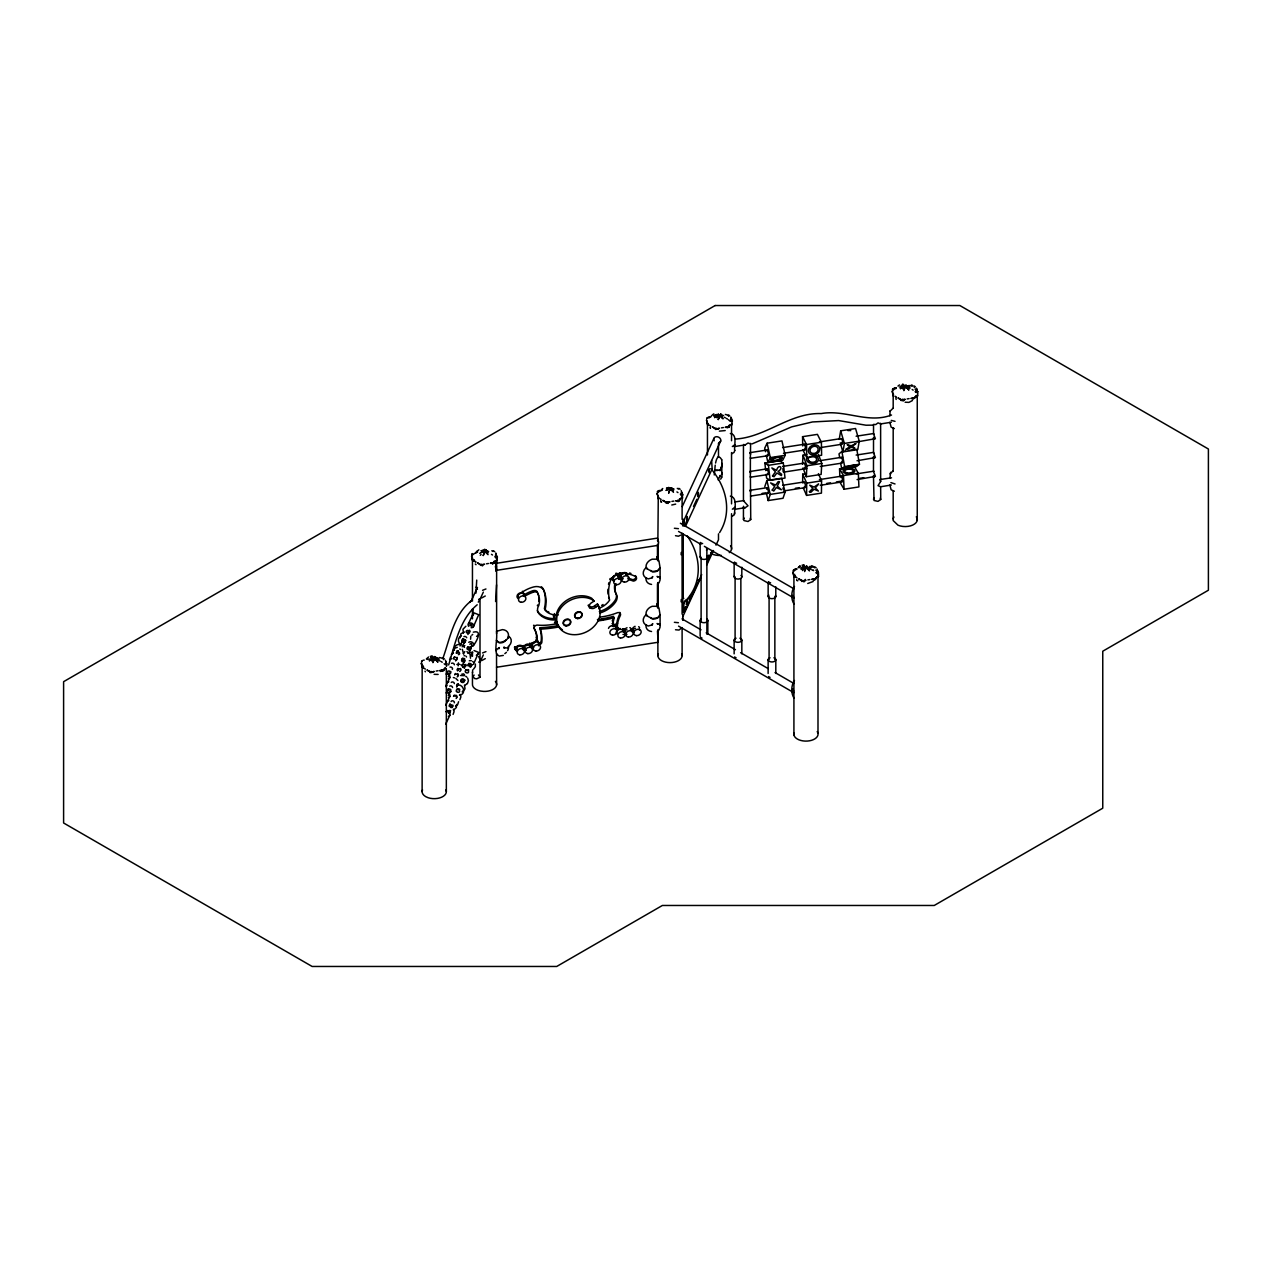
<?xml version="1.0" encoding="UTF-8"?>
<svg xmlns="http://www.w3.org/2000/svg" width="1272" height="1272" viewBox="0 0 1272 1272"><rect width="100%" height="100%" fill="white"/><g stroke="black" fill="none" stroke-linecap="round" stroke-linejoin="round"><path stroke-width="1.5" d="M498.29 655.382C493.504 653.617 497.463 639.784 496.605 633.424A15.725 13.356 -52.3 0 0 496.621 632.264A11.241 7.759 -46.1 0 0 496.525 631.373L502.376 629.624A8.173 6.439 -24.9 0 1 508.498 634.935C509.261 640.15 502.44 642.344 498.894 642.535L496.382 640.341M891.37 485.03L880.653 486.747L880.733 499.451L878.03 501.375L874.023 500.484L873.467 475.442M857.074 479.608L875.422 476.396L873.482 471.451L873.498 456.441M873.514 437.425L873.514 452.721L875.406 457.554L857.026 460.766M873.53 424.753L873.546 434.022L875.406 438.713L856.994 441.94M750.416 476.38L750.734 519.548L748.031 521.488L744.025 520.598L743.436 519.342L743.452 506.272M681.108 601.815L681.236 599.525M681.108 554.719L681.236 552.43M722.003 465.186L720.016 470.767L721.86 466.188L721.86 460.003M766.714 470.29C767.143 465.011 769.703 476.793 767.398 473.931M783.155 471.467L782.868 468.493M474.17 675.098L472.945 676.179L474.488 678.501L476.666 678.835L480.005 677.276L480.005 598.778L478.304 602.165M802.648 482.947L802.727 474.17L806.448 473.597M818.389 473.661L821.569 480.832L821.442 493.123L806.591 495.412L806.702 483.137L802.727 474.17M841.015 477.509C841.857 472.262 843.734 485.856 841.46 480.562M660.088 567.757L658.991 561.143A15.725 9.794 51.9 0 1 658.435 559.966A11.241 5.04 41.1 0 1 657.974 559.155L652.123 559.203A8.173 6.439 -24.9 0 0 645.985 566.422L647.225 568.918L652.17 571.573L657.735 570.699L660.088 567.757L660.088 579.921L658.991 582.926A16.17 3.8 -43.4 0 1 658.435 583.069L658.276 583.196M660.088 614.869L658.991 608.239A15.725 9.794 51.9 0 1 658.435 607.078A11.241 5.04 41.1 0 1 657.974 606.251L652.123 606.315A8.173 6.439 -24.9 0 0 645.985 613.517L647.225 616.014L652.17 618.669L657.735 617.81L660.088 614.869L660.088 627.017L658.991 630.038A16.17 3.8 -43.4 0 1 658.435 630.165L658.276 630.292M682.651 525.908L683.032 519.676M683.78 526.083L684.272 519.517L683.159 519.342M698.582 493.918L698.28 492.28L697.962 496.78M712.145 550.522L706.66 563.894M498.894 648.768L499.355 647.559L496.398 649.658M504.523 647.909C502.631 648.434 504.539 645.651 504.459 647.909L507.846 647.877L509.182 645.731A8.173 6.439 -24.9 0 0 508.768 636.366L508.371 636.191M652.154 577.806L652.615 576.598L652.154 577.806L648.163 578.919L645.317 577.424A8.173 6.439 -24.9 0 1 645.731 567.932L646.128 567.63M652.154 624.902L652.615 623.693L652.154 624.902L648.163 626.015L645.317 624.536A8.173 6.439 -24.9 0 1 645.731 615.028L646.128 614.726M657.719 576.947C655.811 575.58 658.101 577.234 659.993 577.106M657.719 624.043C655.811 622.676 658.101 624.329 659.993 624.202M734.739 450.59C733.706 446.377 737.935 434.388 730.335 433.498M734.453 514.301C734.485 509.261 737.855 497.527 730.335 496.144M495.603 601.545L496.525 584.834M802.473 464.328L803.03 455.201L806.734 454.629M818.532 454.661L821.807 463.453L821.14 474.408L806.289 476.698L806.957 465.759L803.03 455.201M494.872 556.595L496.541 556.277L495.746 553.002L496.541 556.15M680.329 494.172L681.999 493.87L681.204 490.579M731.464 421.127A12.116 6.996 0 0 0 730.573 419.378L732.449 421.096L730.7 417.041L731.48 418.885M803.872 482.819C805.017 478.956 806.448 491.056 804.381 486.524M841.015 458.238C842.159 454.358 843.59 466.474 841.523 461.943M697.692 494.824L697.692 495.762M462.261 675.209L462.07 673.842M766.73 450.701C767.875 447.585 769.337 458.143 767.366 454.994M841.015 439.206C842.446 436.01 843.4 447.935 841.46 442.879M720.238 476.714L720.27 475.331L718.124 479.862M721.733 473.486L721.971 464.232M463.676 654.062L462.293 649.292M467.905 653.363C470.227 652.838 474.09 640.229 469.829 644.236M687.214 519.326L687.087 516.4L686.753 520.916M686.498 602.165L686.912 600.941L686.975 602.292M687.214 602.53L687.325 599.843M721.908 476.952L721.971 472.818M803.888 463.692C805.16 460.909 806.4 471.435 804.476 467.985M839.218 439.285L840.697 430.81L855.547 428.521L859.252 441.146L857.773 449.62L842.907 451.926L840.267 442.895M842.907 451.926L844.385 443.435L840.697 430.81M483.265 555.562L485.856 549.854M668.722 493.138L670.344 488.003L671.902 488.146M718.235 419.601L720.827 413.893M792.679 595.36L793.649 597.22M890.018 411.206L893.039 408.28M890.018 473.852L893.039 470.926M734.803 450.224L734.071 452.419L731.67 453.818M734.803 512.855L734.071 515.065L731.67 516.448M890.114 410.713L889.875 415.769M646.144 577.885L645.985 578.665A8.173 6.439 -24.9 0 0 651.55 584.42M646.144 624.981L645.985 625.76A8.173 6.439 -24.9 0 0 651.55 631.516M803.888 444.771C805.24 442.322 806.353 452.594 804.445 449.064M508.498 636.859L508.132 638.051M804.604 571.589L806.814 565.961M903.867 390.647L905.871 385.209M715.246 465.155A8.173 1.733 -81.2 0 0 714.912 469.145L714.848 470.783A8.173 1.733 -81.2 0 0 714.26 474.965M734.834 444.691L732.338 446.552M734.834 507.321L732.338 509.198M433.148 661.79L435.088 657.115M804.858 570.635L805.923 567.233L810.821 568.043M904.122 389.693L905.187 386.291L901.705 385.718M432.909 662.648L434.897 657.306M483.201 555.403L484.712 550.84L486.333 550.283M668.659 492.995L670.169 488.432L671.791 487.86M718.171 419.458L720.763 413.972M448.65 664.954C455.106 644.061 459.605 619.4 477.175 604.772M443.165 657.576C450.081 638.035 453.977 614.217 471.228 600.813L469.734 602.403L471.228 600.813M686.832 519.612L686.912 517.736L686.467 519.739M714.959 470.306L719.777 470.004M682.762 620.148L682.921 614.678M750.607 443.387L750.369 458.333L767.986 455.71M750.4 457.538L750.337 477.191L767.986 474.551M476.078 587.108L477.429 589.333M453.007 650.692L454.74 648.211L457.284 647.353M458.429 684.209L456.696 686.689M473.438 626.683L478.685 614.71L474.043 612.897L473.232 615.076M764.774 486.667L766.873 480.514L781.724 478.208L785.11 492.121L783.011 498.274L768.161 500.564L766.46 493.615M768.161 500.564L770.26 494.411L766.873 480.514M687.214 599.653L686.308 604.502L686.928 603.691M698.121 579.555L697.628 580.414M709.315 555.435L708.822 556.293L708.504 555.212M710.65 552.668L711.636 553.177M473.438 645.524C476.491 641.676 483.058 629.497 473.295 632.168M473.438 664.366L478.67 652.425L474.058 650.564M880.622 423.274L880.653 481.484L878.03 485.666L880.653 486.747M721.749 477.334L720.668 479.162M472.818 559.155L472.453 560.125L471.578 556.007L472.771 561.286L473.804 559.728M471.912 599.414L477.477 587.41M493.472 563.13L495.746 560.459L492.582 564.084L492.391 562.606M468.366 623.948L473.279 613.343M483.344 592.116L480.101 599.08L478.654 599.319M460.019 646.017L463.294 638.989M448.3 676.768L450.749 671.489M455.646 660.931L457.284 657.401M462.181 646.844L465.441 639.8M467.905 634.521L469.527 631.007M445.693 686.483L449.827 677.578M458.206 665.876L458.429 662.855M470.576 639.212L470.815 636.191M448.3 695.609L449.922 692.079M462.181 665.685L464.63 660.407M445.693 705.324L449.827 696.42M470.831 656.304L472.484 652.759M470.497 658.228L470.084 654.19L466.904 651.63M445.693 724.166L449.827 715.262M472.548 672.65L472.675 669.851M483.344 654.905L480.101 661.885L478.654 662.108M677.849 500.182L678.04 501.677L679.614 499.912A12.577 2.655 81.2 0 0 679.455 498.942M682.237 506.606L713.878 438.427M682.396 523.555L720.683 441.034M685.163 524.446L686.832 520.852M693.51 506.463L696.849 499.276M685.449 526.417L712.145 468.891L711.636 460.543M701.683 574.61L684.018 612.468L683.78 603.803L685.449 600.209M682.651 533.715L682.81 612.277L685.64 606.617M688.963 599.462L690.617 595.884M682.682 616.904L700.999 577.44M706.835 564.879L713.497 550.538M715.993 545.147L718.489 539.773L718.489 533.858M795.223 575.818L794.746 576.836A12.577 9.922 24.9 0 1 795.398 576.343M813.81 578.681L814 580.175L815.734 579.348M432.671 672.252L430.159 672.65M657.878 541.109L658.276 496.748M707.773 423.21L707.661 424.196M717.917 429.062L715.421 429.459M766.316 455.312L767.906 462.515L782.773 460.21L785.158 455.297L781.962 440.907L767.111 443.197L764.726 448.126L765.521 451.719M767.906 462.515L770.291 457.602L767.111 443.197M795.62 576.343L793.871 576.2L794.237 575.246A12.577 7.266 -60 0 1 794.714 574.372M893.501 394.288L893.214 395.242M805.367 579.38A12.577 7.266 -60 0 0 804.381 581.097L803.968 581.956L802.727 580.477M903.645 400.155L903.231 400.998L897.937 397.898L901.959 400.267M890.639 472.31L889.875 478.415M496.652 559.108L497.273 557.947M495.38 563.464L657.322 538.12L658.61 541.999L658.26 545.322L496.684 570.317L495.73 563.114M446.361 666.353L446.965 665.192M682.11 496.7L682.73 495.539M731.623 423.163L732.227 422.002M818.071 575.198L818.691 574.038M917.335 394.24L917.939 393.096M476.73 580.08L475.982 593.118M464.805 651.63L463.31 653.601M467.46 683.462L468.414 680.695L467.683 678.199M453.102 714.387L454.072 711.62L453.325 709.124M709.235 469.543L709.156 471.562M709.156 472.659L708.695 470.163L709.776 468.732M657.863 491.215L657.274 492.232L657.847 491.215M707.375 417.677L706.771 418.695L707.359 417.677M892.499 389.789L893.087 388.755M892.483 389.789L893.071 388.771M459.892 699.743L460.893 696.897L460.162 694.401M806.607 566.167L805.939 567.264L810.789 567.98M792.997 688.915L793.649 691.253M743.436 519.342L744.247 518.117M873.451 499.228L874.246 498.004M681.999 627.605L679.01 630.053L675.496 629.751M478.367 634.903L476.555 636.445M478.383 653.713L476.316 655.318M505.827 640.134C504.253 642.885 499.451 644.03 497.479 641.438M659.087 569.172C657.513 571.923 652.711 573.068 650.739 570.476M472.93 554.624A15.725 12.402 24.9 0 1 475.553 552.954L478.844 549.79M475.649 552.986L477.286 550.919M426.343 658.96L428.537 657.02M711.605 415.769L710.603 417.025A15.725 12.402 24.9 0 0 708.695 418.043M662.108 489.307L661.106 490.563L662.744 488.512M798.069 567.805L800.247 565.881L798.705 567.01M681.204 498.052L678.978 500.802L675.686 500.85L678.882 500.834L677.356 500.612M681.22 498.052L678.93 500.723M485.952 588.968L482.565 590.303M485.952 651.614L482.565 652.949M485.284 595.996L481.643 597.951M485.284 658.642L481.643 660.597M794.475 586.472C791.073 591.226 790.802 599.414 794.11 604.152M794.475 680.504C791.073 685.274 790.802 693.447 794.11 698.201M728.427 427.185L730.716 424.514L726.98 427.44L729.269 427.312L729.126 426.374A12.577 2.655 81.2 0 0 728.951 425.405M913.137 397.818L914.027 398.359L910.911 398.422L914.202 398.359L916.444 395.608L914.123 398.343L912.581 398.152M814.891 579.221L817.181 576.55L814.939 579.301L811.647 579.348L814.843 579.317L813.317 579.11M442.29 671.33L445.454 667.705L443.053 670.455L442.163 669.915M914.091 398.327L912.708 398.518L914.838 397.468L914.202 398.359M479.703 553.352L484.012 551.189L487.748 551.237M429.348 660.661L434.754 658.308L439.094 659.198L433.704 658.435L429.38 660.756M714.594 417.47L718.108 415.515L723.609 415.578M906.077 385.019L905.203 386.259L901.61 385.829M451.369 654.444L453.388 653.045M471.848 635.189L472.707 634.394M462.881 667.307L466.236 665.654M473.629 669.04L475.331 666.655L475.362 664.048M467.349 683.605L465.329 685.004M658.371 492.2L658.006 492.55A2.305 1.813 24.9 0 0 657.64 492.884M423.035 667.991L421.271 663.253L422.225 667.291L422.527 666.401A12.577 7.266 -60 0 1 422.988 665.526M714.625 417.566L718.966 415.244L722.719 415.292M845.61 450.94L841.889 451.512L838.995 453.865L839.663 457.618M840.697 463.262L841.714 468.891L844.624 466.554L859.474 464.248L856.756 449.223M859.474 464.248L856.581 466.586L841.714 468.891M481.436 565.181L477.27 562.749L482.549 565.865L481.659 564.259L480.466 565.404L482.12 564.514M667.577 502.09L665.908 502.997M803.538 580.588L801.885 581.495L801.726 580.557L804.381 581.097M712.24 414.974L713.799 413.845M897.953 386.068L899.511 384.923M912.469 400.521L908.939 402.381L905.108 402.222M813.206 581.479L807.736 583.498M714.657 415.578L718.442 414.704L723.084 418.822L720.54 415.865L716.47 414.497M802.409 566.692L806.305 567.455L809.548 570.858L805.605 566.994L802.362 566.771M801.122 569.443L805.907 567.28L801.837 568.902M680.615 535.178L678.437 536.212L675.496 535.703M447.665 682.285L448.841 681.697M445.852 686.212L447.013 685.624M458.063 683.748L456.902 684.336M447.665 701.126L448.841 700.538M562.383 629.831A22.498 17.744 -24.9 0 1 561.62 604.566A22.498 17.744 -24.9 0 1 591.607 598.174L594.072 601.1L591.21 602.944A3.848 3.037 -24.9 0 0 590.113 607.746A3.848 3.037 -24.9 0 0 595.693 607.189L598.174 605.583L597.427 603.977L594.946 605.583A3.848 3.037 -24.9 0 1 588.729 605.138M538.485 643.616L540.234 642.519A2.878 2.274 -24.9 0 0 541.204 640.77A46.937 37.015 -24.9 0 0 539.853 628.177L539.694 627.732A108.39 85.478 -24.9 0 0 558.249 625.538L558.519 625.49M539.137 645.015L540.886 643.918A2.878 2.274 -24.9 0 0 541.856 642.169A46.937 37.015 -24.9 0 0 540.489 629.576L540.33 629.131A108.39 85.478 -24.9 0 0 558.901 626.937L559.171 626.873M492.455 562.669L493.441 563.242L490.229 563.289L494.315 563.273L494.172 562.335A12.577 2.655 81.2 0 0 493.997 561.35M496.541 556.23L497.495 557.057L495.73 555.387M681.999 493.822L682.953 494.649L681.188 492.964M817.991 733.324L817.991 573.402C819.645 572.018 817.26 573.259 817.165 569.077M665.876 490.404L669.47 488.782L673.206 488.83M915.808 392.174C916.762 390.17 919.465 392.81 917.351 391.363M734.278 446.599L745.249 444.882L748.031 442.99L750.718 443.96M734.278 509.404L745.249 507.687L748.031 505.779L743.452 500.723L743.452 445.454M465.886 626.253L462.944 629.258L463.469 633.074M461.37 635.857C457.491 637.065 457.363 642.837 460.941 644.586M449.557 659.468L451.989 658.658M472.691 652.123L468.875 652.87M462.149 691.873L465.011 688.883L464.487 685.067M455.535 706.119L457.618 704.656L458.604 701.715M728.315 427.265L725.183 427.312L728.379 427.281L726.853 427.074M659.087 616.284L658.403 617.222C656.591 619.051 652.425 619.957 650.739 617.572M714.18 415.499L715.898 414.736M480.943 550.697L484.187 550.903L487.558 553.908M481.309 552.239L485.061 551.078L488.639 551.523M666.767 489.831L670.519 488.655L674.096 489.116M725.199 430.572L719.38 431.128M675.686 504.11L671.775 505M717.583 470.497L716.025 470.433M453.643 710.062L456.378 707.486L456.616 704.45M666.926 502.678L670.01 501.788L666.814 502.678L662.728 500.325L668.007 503.458L668.42 502.599L665.765 502.058M802.886 581.177L805.971 580.286L802.775 581.177L798.689 578.824L802.855 581.256M498.99 656.082L503.315 655.414M438.125 674.43L434.118 674.319M752.181 443.864L791.566 426.899L812.474 421.954L838.677 420.571L866.009 425.214L873.021 425.134M423.64 667.021L422.161 667.355L422.129 791.677M554.481 622.628L556.405 622.215M657.036 493.6L658.785 498.068L657.02 493.6M678.421 528.675L674.383 528.262M678.421 622.723L674.383 622.31M471.197 626.269C473.884 625.395 469.114 622.962 469.94 625.633M464.36 631.993L460.957 633.726L460.146 637.844M456.887 664.477L459.526 664.286M466.029 664.556L463.374 664.747M460.528 675.48L464.503 675.639M459.446 695.084C466.586 694.592 463.851 683.748 457.284 685.036M666.48 488.162L669.931 488.734L673.015 491.501M721.447 427.853L723.386 427.551M907.159 398.931L909.098 398.629M671.934 501.391L673.89 501.089M486.476 563.798L488.432 563.496M807.895 579.889L809.851 579.587M436.185 671.044L438.125 670.726M613.136 618.097A46.937 37.015 -24.9 0 1 613.502 616.793L613.66 616.3A108.39 85.478 -24.9 0 1 602.069 618.828L597.427 619.543M612.722 626.047A46.937 37.015 -24.9 0 1 614.153 618.176L614.312 617.683A108.39 85.478 -24.9 0 1 602.721 620.227L598.063 620.943M891.37 422.225L880.653 423.942L878.03 422.876L875.724 424.578L873.562 424.371M902.341 399.408L901.133 400.553L905.235 399.344L901.975 399.535M715.262 428.521L716.613 428.314M735.502 439.047C765.967 437.218 789.673 412.557 821.187 413.575C845.117 409.282 867.902 424.021 891.529 415.022M802.712 445.963L802.553 436.678L817.419 434.372L821.394 442.243L821.617 455.249L806.75 457.554L802.775 449.684M767.127 450.002L749.717 452.689L750.718 454.168M782.598 447.601L805.812 444.008M819.359 441.925L840.649 438.633M856.12 436.232L873.53 433.545L874.182 434.277M802.553 436.678L806.528 444.532L821.394 442.243M844.385 443.435L859.252 441.146M783.473 453.309L804.747 450.018M820.233 447.617L841.523 444.325M770.291 457.602L785.158 455.297M765.712 470.576L764.854 463.056L779.704 460.75L783.298 463.008L785.031 478.049L770.164 480.355L766.587 478.097L766.157 474.329M849.314 450.368L854.895 449.509M764.854 463.056L768.431 465.313L783.298 463.008M767.111 468.843L749.701 471.53L750.718 472.945M782.598 466.442L803.888 463.151M819.375 460.75L842.605 457.157M856.151 455.074L873.578 452.371L874.198 453.707M806.957 465.759L821.807 463.453M783.473 472.151L806.702 468.557M820.249 466.458L841.539 463.167M839.87 476.666L839.552 468.875L846.977 467.714M850.698 467.142L854.402 466.57L858.346 473.263L858.918 486.922L844.052 489.227L840.124 482.517M839.552 468.875L843.495 475.569L858.346 473.263M767.111 487.685L749.685 490.372L750.718 491.708M782.598 485.284L803.904 481.993M819.391 479.592L842.636 475.998M856.199 473.9L873.626 471.212M806.702 483.137L821.569 480.832M762.103 493.409L766.014 492.805M795.35 488.273L799.261 487.669M826.625 483.44L830.537 482.819M836.404 481.913L840.315 481.309M859.872 478.288L863.783 477.684M750.544 496.08L767.97 493.393M783.473 490.992L804.779 487.685M820.265 485.3L841.571 481.993M770.26 494.411L785.11 492.121M430.016 671.711L431.367 671.505M496.525 667.259L658.117 642.265L658.117 630.451M734.866 501.963L743.913 500.58M891.513 477.811L879.763 479.56L880.653 481.484M708.265 417.057L709.442 416.898M658.769 490.595L659.945 490.435M794.73 569.093L797.019 569.172L795.97 568.934M423.004 660.248L424.244 660.104M657.624 560.141L656.734 556.898M657.624 607.237L656.734 603.993M802.06 565.197L803.999 565.022M430.349 656.352L432.289 656.177M745.249 444.882L743.548 444.485M745.249 507.687L743.548 507.274M895.027 421.334L891.243 420.412M895.027 483.964L890.909 482.597M558.297 614.948L557.152 615.012A18.11 14.278 -24.9 0 1 545.004 610.099A47.144 37.174 -24.9 0 0 544.225 591.098A10.001 7.886 -24.9 0 0 533.842 586.901A28.715 22.642 -24.9 0 0 520.312 593.579M555.228 618.526L554.035 618.59A24.184 19.064 -24.9 0 1 538.406 612.468A9.683 7.648 -24.9 0 1 537.293 610.671M439.937 670.519L444.023 670.503L443.864 669.565M439.937 670.503L443.228 670.455L441.591 670.264M804.143 581.113L804.222 581.097A12.116 6.996 0 0 1 801.122 580.604M894.359 428.585L891.116 427.154L889.875 422.304M894.359 491.231L891.116 489.8L889.875 484.934M666.973 488.035L671.044 489.402L673.492 492.264M874.421 439.238L873.53 438.49M874.452 458.079L873.514 457.332M874.5 476.905L873.562 476.173M463.517 645.572L464.852 645.635M491.898 563.019L493.441 563.21M472.691 560.125L474.202 560.268M712.145 468.891L711.032 468.716A71.28 56.222 24.9 0 1 719.539 532.65M682.651 521.981L683.78 522.156M683.78 603.803L682.651 603.628A71.28 56.222 24.9 0 0 687.293 535.941M682.651 611.482L683.78 611.641M683.159 611.975L684.272 612.15M716.247 429.173L712.225 426.804L716.406 429.221M482.168 550.379L485.586 551.81L488.035 554.687M909.321 386.672L905.267 386.275L910.037 387.038M461.323 644.825C457.793 643.044 453.07 646.383 454.406 650.342M453.373 677.563L454.708 677.912M516.4 649.42L515.748 649.245A2.878 2.274 -24.9 0 1 514.699 646.669M715.595 463.04A8.173 1.733 -81.2 0 1 716.565 459.351L718.028 456.807L719.205 457.125A15.725 1.479 30.6 0 0 720.254 457.682L721.749 459.701M647.655 569.22L646.542 568.266M647.655 616.316L646.542 615.362M794.11 576.232L793.823 576.089M818.071 572.305L817.149 571.462M445.995 663.316C448.762 665.24 445.518 661.997 446.361 664.588A12.561 7.25 -60 0 0 445.947 664.223M707.645 424.18L706.532 420.062M657.067 557.375L657.465 557.581A11.241 2.735 32.5 0 1 657.385 557.184M657.067 604.47L657.465 604.677A11.241 2.735 32.5 0 1 657.385 604.28M484.521 549.265L486.397 550.156M434.213 656.511L436.026 657.322M460.862 664.652L464.566 668.357M895.027 396.212L896.378 396.975M709.315 425.102L710.65 425.897M659.818 498.64L661.154 499.435M795.779 577.138L797.115 577.933M680.361 523.237L793.951 588.825M678.564 531.457L700.936 544.368M704.386 546.356L793.871 598.031M682.078 618.908L701.015 629.831M706.183 632.82L735.439 649.706M740.606 652.679L768.129 668.579M775.014 672.554L793.951 683.493M678.564 626.126L793.871 692.699M424.053 668.293L425.389 669.088M914.043 385.893L915.395 386.815M728.331 414.815L729.683 415.721M814.78 566.851L816.131 567.757M678.819 488.353L680.17 489.259M493.361 550.76L494.713 551.682M443.069 657.99L444.421 658.912M478.463 674.955L480.005 677.276M594.072 601.1L592.355 599.78A22.498 17.744 -24.9 0 0 557.995 612.977A22.498 17.744 -24.9 0 0 578.522 634.394A22.498 17.744 -24.9 0 0 598.842 606.553L598.174 605.583M462.563 645.461L464.487 647.384M463.406 673.794L464.487 674.653M465.759 676.259L466.84 677.149M455.948 678.533L457.872 680.472M814.732 567.837L814.446 567.582A15.725 9.079 -60 0 0 813.221 566.867M916.412 390.52L917.335 392.492A12.561 7.25 -60 0 0 916.46 391.792M817.562 574.292L817.944 574.753A2.305 1.813 24.9 0 1 818.532 576.677M478.654 656.559L480.101 659.691M908.717 389.82L905.282 386.306L908.812 389.916M437.743 661.917L433.879 658.149L430.636 657.926L434.595 658.61L437.838 662.012M597.427 603.977L598.094 604.931A22.498 17.744 -24.9 0 1 599.335 609.431M657.878 497.654L658.228 498.863M682.539 618.669L682.921 619.655M722.114 464.503L722.114 463.406M730.573 545.672L731.464 547.421A12.116 6.996 0 0 1 729.269 552.62M767.429 492.868C769.767 495.349 767 483.758 766.73 489.243M880.16 498.179L880.733 499.451M750.146 518.292L750.734 519.548M657.465 540.393L658.117 541.793M658.117 642.265L657.465 631.023M602.069 618.828L602.721 620.227M594.946 605.583L595.693 607.189M532.968 591.782L533.175 592.211A4.643 3.673 -24.9 0 1 537.229 592.402L537.372 592.514A24.184 19.064 -24.9 0 1 538.565 595.837M496.525 566.787L495.889 565.388L495.889 571.303M465.234 666.926L464.518 664.525M803.395 488.241L806.591 495.412M445.438 660.232L446.233 663.459L446.059 661.869M453.007 653.204L452.816 651.932M450.495 658.626L450.304 657.354M456.584 685.544L456.807 686.896M803.014 467.905L806.289 476.698M893.071 395.131L892.244 391.156L893.453 396.419M793.808 576.073L792.981 572.098L794.189 577.361M495.889 568.807L495.38 566.438M707.725 425.325L706.532 420.062M508.355 646.446L508.498 647.178A8.173 6.439 -24.9 0 1 507.592 650.692M841.889 451.512L844.624 466.554M782.995 487.987L783.139 489.323M768.431 465.313L770.164 480.355M873.482 471.276L873.482 471.34A2.719 0.795 -77.6 0 1 873.864 471.26M817.785 570.715L817.96 572.241M731.336 418.758L731.495 420.205M681.999 493.743L681.983 492.423M843.495 475.569L844.052 489.227M806.528 444.532L806.75 457.554M472.866 609.399L472.866 615.298M917.255 396.053L917.255 520.359M893.183 394.479L893.183 408.296M893.183 428.028L893.183 471.435M893.183 491.167L893.183 518.785M793.919 734.914L793.919 574.992A12.116 6.996 0 0 0 794.682 576.757M775.793 586.853L775.793 596.679M775.809 659.723L775.809 673.46M774.855 596.504L774.855 659.643M769.083 596.504L769.083 659.643M768.145 582.497L768.145 596.234M768.129 659.723L768.129 673.46M741.815 567.233L741.815 577.043M741.83 640.102L741.83 653.84M740.861 578.855L740.861 640.023M735.089 576.868L735.089 640.023M734.151 562.876L734.151 576.614M734.135 640.102L734.135 653.84M731.543 424.928L731.543 440.716M731.543 452.562L731.543 503.855M731.543 513.729L731.543 549.25M722.114 472.5L722.114 473.868M718.489 443.228L718.489 457.014M707.836 620.482L707.836 634.219M707.455 454.994L707.455 423.417A12.116 6.996 0 0 0 708.409 425.023M706.866 549.361L706.866 634.203M701.111 557.247L701.111 622.358M700.157 543.255L700.157 556.993M700.141 620.482L700.141 636.175M686.753 516.83L686.753 519.548M686.753 600.034L686.753 602.753M682.11 499.642L682.11 519.389M682.11 533.207L682.11 614.169M682.11 627.986L682.11 655.621M660.088 576.868L660.088 578.235M660.088 623.964L660.088 625.331M658.117 545.736L658.117 559.521M658.117 583.164L658.117 606.808M657.878 545.052L657.878 560.857M657.878 582.576L657.878 608.239M657.878 629.958L657.878 655.621M657.465 544.337L657.465 560.093M657.465 583.737L657.465 607.38M496.621 560.618L496.621 633.631M496.525 653.522L496.621 684.924M496.382 649.451L496.382 650.803M472.453 559.648L472.453 601.084M472.453 608.97L472.453 618.844M472.453 652.377L472.453 656.32M472.453 672.109L472.453 683.954A12.116 6.996 0 0 0 480.593 691.046L483.694 691.412A12.116 6.996 0 0 0 495.428 681.379M446.345 669.342L446.345 791.677M533.588 647.798A33.136 26.124 -24.9 0 1 531.648 648.529M525.718 650.151A33.136 26.124 -24.9 0 1 523.714 650.485M517.036 650.819A2.878 2.274 -24.9 0 1 517.466 646.208A26.346 20.781 -24.9 0 0 519.135 646.287M535.766 641.819A26.346 20.781 -24.9 0 0 537.261 640.897A31.752 25.043 -24.9 0 0 534.32 628.877A2.878 2.274 -24.9 0 1 537.054 625.093A57.797 45.585 -24.9 0 0 555.133 624.027L557.041 623.614L555.864 619.909L554.672 619.989A24.184 19.064 -24.9 0 1 539.058 613.851A9.683 7.648 -24.9 0 1 538.708 605.631L538.978 604.741A24.184 19.064 -24.9 0 0 538.056 593.77L536.72 591.114A4.643 3.673 -24.9 0 0 532.523 590.828A41.388 32.643 -24.9 0 0 523.174 595.375M534.224 642.678A26.346 20.781 -24.9 0 1 529.327 644.713M527.642 645.222A26.346 20.781 -24.9 0 1 525.94 645.635M524.223 645.938A26.346 20.781 -24.9 0 1 520.82 646.271M525.098 596.012A41.388 32.643 -24.9 0 1 533.175 592.211M518.324 597.554A2.878 2.274 -24.9 0 1 518.213 595.773M588.062 605.281A15.375 12.132 -24.9 0 1 589.62 608.032M635.507 628.288A26.346 20.781 -24.9 0 1 630.419 629.513M627.001 629.847A26.346 20.781 -24.9 0 1 617.381 628.495A31.752 25.043 -24.9 0 1 620.323 615.584A2.878 2.274 -24.9 0 0 617.588 612.643A57.797 45.585 -24.9 0 1 599.525 617.159M639.291 628.893A2.878 2.274 -24.9 0 1 639.418 630.085M626.937 634.362A33.136 26.124 -24.9 0 1 622.994 634.41M617.302 633.663A33.136 26.124 -24.9 0 1 615.505 633.202M624.027 573.433A28.715 22.642 -24.9 0 0 620.8 573.449A10.001 7.886 -24.9 0 0 610.433 580.859A47.144 37.174 -24.9 0 0 609.638 600.098A18.11 14.278 -24.9 0 1 599.128 608.239M625.617 573.545A28.715 22.642 -24.9 0 1 635.618 576.614A2.878 2.274 -24.9 0 1 633.297 581.081A41.388 32.643 -24.9 0 0 628.257 579.523M622.867 578.665A41.388 32.643 -24.9 0 0 621.483 578.553A4.643 3.673 -24.9 0 0 618.637 579.173M615.902 583.53A24.184 19.064 -24.9 0 0 615.664 592.879L615.934 593.674A9.683 7.648 -24.9 0 1 615.584 602.022A24.184 19.064 -24.9 0 1 599.971 612.977M515.653 649.881A2.878 2.274 -24.9 0 1 515.478 647.051M525.066 648.752A33.136 26.124 -24.9 0 1 523.062 649.086M618.685 577.488A4.643 3.673 -24.9 0 1 620.831 577.154M635.459 575.596A2.878 2.274 -24.9 0 1 632.661 579.682A41.388 32.643 -24.9 0 0 627.605 578.124M599.319 611.578A24.184 19.064 -24.9 0 0 614.948 600.623A9.683 7.648 -24.9 0 0 615.298 592.291L615.028 591.48A24.184 19.064 -24.9 0 1 614.789 584.039M608.986 598.699A47.144 37.174 -24.9 0 1 608.62 597.188M608.111 594.072A47.144 37.174 -24.9 0 1 607.952 589.27M608.509 584.373A47.144 37.174 -24.9 0 1 608.859 582.735M603.087 604.502A18.11 14.278 -24.9 0 1 601.624 605.393M629.529 572.988A28.715 22.642 -24.9 0 1 630.96 573.433M609.781 579.46A10.001 7.886 -24.9 0 1 610.163 578.506M634.267 631.612A33.136 26.124 -24.9 0 1 632.279 632.105M619.782 612.373A2.878 2.274 -24.9 0 1 619.671 614.185A31.752 25.043 -24.9 0 0 616.729 627.112A26.346 20.781 -24.9 0 0 618.224 627.573M612.563 620.72A46.937 37.015 -24.9 0 1 612.818 619.416M538.819 597.665A24.184 19.064 -24.9 0 1 538.708 601.433M533.683 627.494A31.752 25.043 -24.9 0 1 536.625 639.498M537.356 605.663A9.683 7.648 -24.9 0 1 537.674 604.947M548.868 612.118A18.11 14.278 -24.9 0 1 547.58 611.435M546.388 610.624A18.11 14.278 -24.9 0 1 544.352 608.7A47.144 37.174 -24.9 0 0 543.573 589.715A10.001 7.886 -24.9 0 0 541.347 586.774M533.572 625.713A2.878 2.274 -24.9 0 1 533.906 625.109M445.931 789.864A12.116 6.996 0 0 1 441.607 797.226A12.116 6.996 0 0 1 428.171 797.735L425.675 796.622A12.116 6.996 0 0 1 422.527 789.864M817.228 731.559A12.116 6.996 0 0 1 807.338 741.067A12.116 6.996 0 0 1 793.967 733.085M721.351 555.403A12.116 6.996 0 0 1 712.336 554.131M916.317 516.782A12.116 6.996 0 0 1 912.755 525.05A12.116 6.996 0 0 1 898.016 525.209L893.23 520.614A12.116 6.996 0 0 1 893.946 517.02M681.697 653.808A12.116 6.996 0 0 1 669.994 662.617A12.116 6.996 0 0 1 658.292 653.808M815.432 578.537A12.116 6.996 0 0 1 813.158 579.809M817.228 571.621A12.116 6.996 0 0 1 817.928 575.23M729.269 426.343A12.116 6.996 0 0 1 727.075 427.662M914.95 397.452A12.116 6.996 0 0 1 912.755 398.772M903.851 400.251A12.116 6.996 0 0 1 900.783 399.805M916.317 390.504A12.116 6.996 0 0 1 917.192 392.253M442.799 670.344A12.116 6.996 0 0 1 440.287 671.457M422.527 667.196A12.116 6.996 0 0 1 422.129 665.399M445.931 663.587A12.116 6.996 0 0 1 446.345 665.399M494.57 562.065A12.116 6.996 0 0 1 492.487 563.432M473.645 561.222A12.116 6.996 0 0 1 472.453 557.661M495.428 555.085A12.116 6.996 0 0 1 496.43 556.818M714.228 440.748A3.657 2.878 24.9 0 1 715.516 436.868A3.657 2.878 24.9 0 1 720.334 438.713A3.657 2.878 24.9 0 1 719.046 442.592M683.78 598.333A4.802 1.018 -81.2 0 1 683.159 596.282L683.159 535.051A4.802 1.018 -81.2 0 1 683.191 533.938M431.621 660.963A15.725 9.079 -60 0 1 432.48 660.263M433.355 659.643A15.725 9.079 -60 0 1 435.103 658.626M435.978 658.244A15.725 9.079 -60 0 1 437.695 657.735M439.317 657.576A15.725 9.079 -60 0 1 440.08 657.64M440.812 657.783A15.725 9.079 -60 0 1 442.131 658.34M427.297 659.437A15.725 12.402 24.9 0 1 429.507 658.991M434.229 659.087A15.725 12.402 24.9 0 1 436.614 659.627M437.791 660.009A15.725 12.402 24.9 0 1 440.08 660.979M441.161 661.583A15.725 12.402 24.9 0 1 442.211 662.235M444.151 663.745A15.725 12.402 24.9 0 1 445.025 664.572M431.128 656.94A15.725 3.323 81.2 0 1 431.828 656.384M432.369 656.495A15.725 3.323 81.2 0 1 432.973 657.004M433.593 657.863A15.725 3.323 81.2 0 1 433.911 658.435M443.276 659.23A2.305 1.336 -60 0 1 443.435 659.596M421.668 663.936A2.305 1.813 24.9 0 1 421.668 662.966M446.233 668.579A2.305 1.813 24.9 0 1 445.772 668.802M425.452 671.791A2.305 1.336 -60 0 1 425.039 671.187M458.477 651.391A1.733 1.367 24.9 0 1 457.856 650.771M459.748 648.99A1.733 1.367 24.9 0 1 460.496 649.483M896.235 388.087A15.725 12.402 24.9 0 0 893.596 389.757L893.23 390.106A2.305 1.813 24.9 0 0 892.562 391.331M899.368 387.07A15.725 12.402 24.9 0 1 906.395 387.213M908.78 387.896A15.725 12.402 24.9 0 1 909.925 388.358M912.151 389.486A15.725 12.402 24.9 0 1 913.185 390.138M915.125 391.649A15.725 12.402 24.9 0 1 915.999 392.476M896.172 399.456A2.305 1.336 -60 0 1 896.172 397.58M902.595 388.866A15.725 9.079 -60 0 1 903.454 388.167M904.328 387.547A15.725 9.079 -60 0 1 906.077 386.529M906.952 386.147A15.725 9.079 -60 0 1 909.496 385.511M911.054 385.543A15.725 9.079 -60 0 1 912.469 385.925M895.949 388.58A12.577 2.655 81.2 0 1 896.14 388.501M902.102 384.844A15.725 3.323 81.2 0 1 902.548 384.382M902.802 384.287A15.725 3.323 81.2 0 1 903.947 384.907M915.061 389.153A12.577 9.922 24.9 0 1 915.761 389.82M917.557 396.149A2.305 1.813 24.9 0 1 916.206 396.816M917.78 394.749A2.305 1.813 24.9 0 1 917.78 395.719M913.996 386.895A2.305 1.336 -60 0 1 914.409 387.499M900.687 386.179A12.561 7.25 -60 0 1 901.387 385.861M661.551 502.249A2.305 1.336 -60 0 1 660.947 501.899M660.788 501.55A2.305 1.336 -60 0 1 660.788 500.564M659.182 491.58A15.725 12.402 24.9 0 1 661.997 490.118M672.379 489.974A15.725 12.402 24.9 0 1 673.556 490.356M676.927 491.93A15.725 12.402 24.9 0 1 677.96 492.598M680.774 494.919A15.725 12.402 24.9 0 1 681.585 495.794M682.333 496.716A2.305 1.813 24.9 0 1 682.333 498.592M668.722 487.351A15.725 3.323 81.2 0 1 669.04 487.733M677.26 488.368A15.725 9.079 -60 0 1 678.485 489.084M670.869 488.973A15.725 9.079 -60 0 1 671.743 488.591M491.374 562.685A12.577 9.922 24.9 0 1 492.026 563.385M473.327 560.761A12.577 9.922 24.9 0 1 473.979 560.252M476.094 564.657A2.305 1.336 -60 0 1 475.331 563.957M476.539 552.541A15.725 12.402 24.9 0 1 477.588 552.191M486.922 552.382A15.725 12.402 24.9 0 1 488.098 552.764M491.469 554.338A15.725 12.402 24.9 0 1 492.518 555.005M495.333 557.327A15.725 12.402 24.9 0 1 496.128 558.201M496.064 561.572A2.305 1.813 24.9 0 1 495.524 561.668M496.891 559.124A2.305 1.813 24.9 0 1 496.891 561M491.803 550.776A15.725 9.079 -60 0 1 493.027 551.507M480.26 555.308A15.725 9.079 -60 0 1 481.086 554.481M485.411 551.38A15.725 9.079 -60 0 1 487.144 550.697M483.265 549.758A15.725 3.323 81.2 0 1 483.583 550.156M472.182 555.308A2.305 1.813 24.9 0 1 472.532 554.974M813.349 569.983A12.577 2.655 81.2 0 1 813.603 570.635M796.034 569.522A15.725 12.402 24.9 0 0 794.348 570.699L793.967 571.048A2.305 1.813 24.9 0 0 793.378 571.812M800.104 568.028A15.725 12.402 24.9 0 1 805.955 567.932M809.517 568.854A15.725 12.402 24.9 0 1 810.662 569.3M811.79 569.824A15.725 12.402 24.9 0 1 812.888 570.428M815.861 572.591A15.725 12.402 24.9 0 1 816.751 573.418M817.196 572.734A12.561 7.25 -60 0 1 818.087 573.433M797.91 580.7A2.305 1.336 -60 0 1 797.178 580.636M796.908 580.398A2.305 1.336 -60 0 1 796.701 579.587M803.3 565.325A15.725 3.323 81.2 0 1 804.095 565.34M805.001 566.231A15.725 3.323 81.2 0 1 805.319 566.724M815.797 570.11A12.577 9.922 24.9 0 1 816.513 570.762M802.505 570.572A15.725 9.079 -60 0 1 803.348 569.808M809.405 566.581A15.725 9.079 -60 0 1 810.232 566.453M811.027 566.422A15.725 9.079 -60 0 1 812.522 566.628M713.64 415.992A15.725 12.402 24.9 0 1 715.929 415.706M718.298 415.753A15.725 12.402 24.9 0 1 719.491 415.896A15.725 9.079 -60 0 0 718.616 416.453M720.683 416.119A15.725 12.402 24.9 0 1 721.876 416.437M724.213 417.264A15.725 12.402 24.9 0 1 725.342 417.788M726.423 418.393A15.725 12.402 24.9 0 1 727.473 419.06M728.474 419.776A15.725 12.402 24.9 0 1 730.287 421.382M710.46 428.362A2.305 1.336 -60 0 1 710.285 427.996M710.237 427.551A2.305 1.336 -60 0 1 710.285 427.026M716.883 417.773A15.725 9.079 -60 0 1 717.742 417.073M720.365 415.435A15.725 9.079 -60 0 1 721.24 415.054M725.326 414.449A15.725 9.079 -60 0 1 727.393 415.149M718.235 413.813A15.725 3.323 81.2 0 1 718.537 414.195M718.855 414.688A15.725 3.323 81.2 0 1 719.173 415.244M731.495 425.389A2.305 1.813 24.9 0 1 731.034 425.611M732.068 423.656A2.305 1.813 24.9 0 1 732.068 424.641M728.268 415.801A2.305 1.336 -60 0 1 728.697 416.405M815.416 455.805A5.963 4.182 3.5 0 1 817.562 461.593A5.963 4.182 3.5 0 1 809.421 462.849A5.963 4.182 3.5 0 1 807.275 457.061M847.963 430.62A5.963 3.085 -16.3 0 1 850.761 430.62M465.425 640.484A1.733 1.367 24.9 0 1 463.803 642.026M462.976 641.708A1.733 1.367 24.9 0 1 462.483 639.546A1.733 1.367 24.9 0 1 464.98 639.784M462.229 642.28A1.733 1.367 24.9 0 1 462.452 640.166A1.733 1.367 24.9 0 1 464.916 641.104A1.733 1.367 24.9 0 1 463.835 642.901M465.822 640.357A1.733 1.367 24.9 0 1 463.771 641.04A1.733 1.367 24.9 0 1 462.595 639.132M455.122 674.065A1.733 1.367 24.9 0 1 455.551 673.492M457.57 673.572A1.733 1.367 24.9 0 1 458.19 675.607M454.724 674.907A1.733 1.367 24.9 0 1 457.363 674.573A1.733 1.367 24.9 0 1 457.173 676.879M471.642 664.763A1.733 1.367 24.9 0 1 470.02 666.29M469.193 665.972A1.733 1.367 24.9 0 1 468.7 663.809A1.733 1.367 24.9 0 1 471.212 664.063M468.017 665.86A1.733 1.367 24.9 0 1 469.193 664.302A1.733 1.367 24.9 0 1 471.244 665.622A1.733 1.367 24.9 0 1 470.068 667.164M472.039 664.636A1.733 1.367 24.9 0 1 469.988 665.32A1.733 1.367 24.9 0 1 468.812 663.412M454.247 659.468A1.733 1.367 24.9 0 1 454.47 657.354A1.733 1.367 24.9 0 1 456.95 658.292A1.733 1.367 24.9 0 1 455.869 660.088M454.152 657.529A1.733 1.367 24.9 0 1 454.374 656.861M464.344 679.773A1.733 1.367 24.9 0 1 464.073 681.426M462.467 681.538A1.733 1.367 24.9 0 1 461.354 679.471A1.733 1.367 24.9 0 1 463.724 679.153M464.9 680.011A1.733 1.367 24.9 0 1 464.471 680.568M469.988 646.812A1.733 1.367 24.9 0 1 470.529 648.927A1.733 1.367 24.9 0 1 468.08 648.831A1.733 1.367 24.9 0 1 467.985 646.733M467.571 649.579A1.733 1.367 24.9 0 1 467.921 647.416A1.733 1.367 24.9 0 1 470.37 648.656A1.733 1.367 24.9 0 1 468.764 650.183M471.165 646.939A1.733 1.367 24.9 0 1 470.735 648.227M453.754 695.832A1.733 1.367 24.9 0 1 454.533 695.1M455.805 695.164A1.733 1.367 24.9 0 1 456.823 697.39M453.532 696.388A1.733 1.367 24.9 0 1 455.996 696.356A1.733 1.367 24.9 0 1 456.155 698.487M466.665 632.709A1.733 1.367 24.9 0 1 467.142 630.499A1.733 1.367 24.9 0 1 469.511 632.025A1.733 1.367 24.9 0 1 467.412 633.186M469.432 630.212A1.733 1.367 24.9 0 1 467.412 632.12M464.057 655.748A1.733 1.367 24.9 0 1 464.9 655.684M466.077 656.288A1.733 1.367 24.9 0 1 466.506 656.988M465.663 670.408A1.733 1.367 24.9 0 1 465.886 669.74M468.175 669.581A1.733 1.367 24.9 0 1 468.78 670.185M451.512 663.364A1.733 1.367 24.9 0 1 454.374 664.795M451.258 682.444A1.733 1.367 24.9 0 1 454.374 683.636M451.083 701.603A1.733 1.367 24.9 0 1 453.134 700.92A1.733 1.367 24.9 0 1 454.311 702.828M449.7 686.117A1.733 1.367 24.9 0 1 452.546 687.564M463.898 636.684A1.733 1.367 24.9 0 1 465.504 636.572M466.252 637.049A1.733 1.367 24.9 0 1 466.697 637.749M452.896 705.165A1.733 1.367 24.9 0 1 450.845 706.58A1.733 1.367 24.9 0 1 450.097 704.1M449.429 706.628A1.733 1.367 24.9 0 1 450.304 704.72A1.733 1.367 24.9 0 1 452.53 706.151A1.733 1.367 24.9 0 1 450.876 707.55M450.845 705.515A1.733 1.367 24.9 0 1 450.002 704.163M457.666 670.932A1.733 1.367 24.9 0 1 457.777 668.865A1.733 1.367 24.9 0 1 460.226 669.517A1.733 1.367 24.9 0 1 459.685 671.473M458.413 670.344A1.733 1.367 24.9 0 1 457.809 668.325M460.432 668.436A1.733 1.367 24.9 0 1 460.703 670.185M450.034 667.116A1.733 1.367 24.9 0 1 452.323 669.39M462.817 660.868A1.733 1.367 24.9 0 1 462.324 658.705A1.733 1.367 24.9 0 1 464.837 658.96M462.42 661.726A1.733 1.367 24.9 0 1 462.07 659.452A1.733 1.367 24.9 0 1 464.693 660.152A1.733 1.367 24.9 0 1 463.692 662.06M463.612 660.216A1.733 1.367 24.9 0 1 462.436 658.308M456.33 653.347A1.733 1.367 24.9 0 1 457.507 651.805A1.733 1.367 24.9 0 1 459.558 653.124A1.733 1.367 24.9 0 1 458.381 654.667M457.157 653.188A1.733 1.367 24.9 0 1 458.333 650.962M458.747 652.933A1.733 1.367 24.9 0 1 457.284 650.596M456.664 689.806A1.733 1.367 24.9 0 1 457.507 688.708M458.779 688.756A1.733 1.367 24.9 0 1 459.796 689.567M446.059 711.716A2.878 2.274 24.9 0 1 449.747 713.449A2.878 2.274 24.9 0 1 448.364 716.359M469.288 660.82A2.878 2.274 24.9 0 1 471.356 660.74M472.675 661.456A2.878 2.274 24.9 0 1 473.168 661.981M468.748 642.328A2.878 2.274 24.9 0 1 472.945 642.869A2.878 2.274 24.9 0 1 472.516 646.319M446.059 692.874A2.878 2.274 24.9 0 1 449.747 694.607A2.878 2.274 24.9 0 1 448.364 697.517M446.059 674.033A2.878 2.274 24.9 0 1 449.747 675.766A2.878 2.274 24.9 0 1 448.364 678.676M468.637 626.333A2.878 2.274 24.9 0 1 469.702 623.01A2.878 2.274 24.9 0 1 473.582 625.093A2.878 2.274 24.9 0 1 471.165 627.7M446.472 711.764A1.733 1.367 24.9 0 1 447.998 710.603A1.733 1.367 24.9 0 1 449.795 712.034A1.733 1.367 24.9 0 1 448.571 713.465M450.606 710.571A1.733 1.367 24.9 0 1 448.507 711.605M449.732 710.348A1.733 1.367 24.9 0 1 448.539 712.59M450.908 691.3A1.733 1.367 24.9 0 1 450.288 691.714M447.839 690.489A1.733 1.367 24.9 0 1 450.908 689.885M448.221 692.318A1.733 1.367 24.9 0 1 447.983 689.981A1.733 1.367 24.9 0 1 450.622 690.982A1.733 1.367 24.9 0 1 449.048 692.636M448.237 689.631A1.733 1.367 24.9 0 1 448.237 688.899M506.399 652.298A8.173 6.439 -24.9 0 1 504.809 653.649M706.962 555.8A3.848 2.226 0 0 1 704.624 559.394A3.848 2.226 0 0 1 700.395 556.421M706.707 618.908A3.848 2.226 0 0 1 706.707 622.04A3.848 2.226 0 0 1 701.27 622.04A3.848 2.226 0 0 1 701.27 618.908M702.637 543.589A3.848 2.226 0 0 1 700.49 542.428M739.907 638.178A3.848 2.226 0 0 1 740.924 641.533A3.848 2.226 0 0 1 735.041 641.533A3.848 2.226 0 0 1 736.059 638.178M773.901 657.799A3.848 2.226 0 0 1 774.918 661.154A3.848 2.226 0 0 1 769.019 661.154A3.848 2.226 0 0 1 770.053 657.799M740.956 575.421A3.848 2.226 0 0 1 738.603 579.03A3.848 2.226 0 0 1 734.373 576.057M736.631 563.21A3.848 2.226 0 0 1 734.485 562.049M775.475 595.535A3.848 2.226 0 0 1 771.595 598.667A3.848 2.226 0 0 1 768.845 595.169M770.053 677.356A3.848 2.226 0 0 1 768.638 676.529M702.065 638.099A3.848 2.226 0 0 1 700.665 637.288M770.625 582.83A3.848 2.226 0 0 1 768.463 581.67M736.059 657.719A3.848 2.226 0 0 1 734.644 656.909M634.076 632.232A3.848 3.037 -24.9 0 1 632.423 628.925M632.82 628.114A3.848 3.037 -24.9 0 1 633.424 627.382M634.203 626.778A3.848 3.037 -24.9 0 1 635.11 626.333M638.671 626.651A3.848 3.037 -24.9 0 1 639.593 627.923M633.853 631.071A2.878 2.274 -24.9 0 1 633.249 630.069M634.219 630.499A3.848 3.037 -24.9 0 1 633.313 630.34M625.427 630.88A2.878 2.274 -24.9 0 1 624.25 628.925M631.532 629.338A3.848 3.037 -24.9 0 1 631.5 630.96M624.313 631.961A3.848 3.037 -24.9 0 1 627.032 627.732M629.847 627.653A3.848 3.037 -24.9 0 1 630.61 628.05M624.473 631.389A3.848 3.037 -24.9 0 1 623.312 629.37M625.188 631.468A2.878 2.274 -24.9 0 1 625.156 630.848M612.245 620.895A3.848 3.037 -24.9 0 1 613.295 623.741M612.055 623.582A3.848 3.037 -24.9 0 1 614.885 626.126M611.18 625.792A3.848 3.037 -24.9 0 1 615.648 629.02M608.509 628.384A3.848 3.037 -24.9 0 1 610.274 626.237M612.786 624.6A2.878 2.274 -24.9 0 1 613.947 626.571M612.325 626.317A2.878 2.274 -24.9 0 1 613.676 626.54M614.074 626.285A3.848 3.037 -24.9 0 1 617.588 623.344M622.739 629.02A3.848 3.037 -24.9 0 1 623.63 631.93M616.348 632.136A3.848 3.037 -24.9 0 1 620.148 628.463M622.883 629.036A3.848 3.037 -24.9 0 1 622.787 629.863M615.918 628.686A3.848 3.037 -24.9 0 1 617.238 627.303M622.596 630.244A2.878 2.274 -24.9 0 1 622.835 631.405M618.287 630.085A2.878 2.274 -24.9 0 1 618.908 629.656M616.395 629.894A2.878 2.274 -24.9 0 1 618.017 627.732M622.914 578.903A3.848 3.037 -24.9 0 1 620.291 575.675A3.848 3.037 -24.9 0 1 624.329 572.543A3.848 3.037 -24.9 0 1 627.653 575.214M621.436 575.962A2.878 2.274 -24.9 0 1 620.768 572.782M619.766 573.608A3.848 3.037 -24.9 0 1 618.987 573.243M626.762 573.147A3.848 3.037 -24.9 0 1 626.301 574.801M621.261 576.82A3.848 3.037 -24.9 0 1 619.782 572.798M624.902 573.37A2.878 2.274 -24.9 0 1 626.714 575.516M621.404 577.091A2.878 2.274 -24.9 0 1 621.324 575.31M622.167 574.181A2.878 2.274 -24.9 0 1 624.202 573.338M615.998 574.022A2.878 2.274 -24.9 0 1 617.651 576.788M614.01 581.288A3.848 3.037 -24.9 0 1 612.754 577.186A3.848 3.037 -24.9 0 1 617.842 575.326A3.848 3.037 -24.9 0 1 619.114 579.444M615.918 573.195A3.848 3.037 -24.9 0 1 618.637 576.566M614.153 579.571A3.848 3.037 -24.9 0 1 613.247 579.412M612.468 579.046A3.848 3.037 -24.9 0 1 611.466 577.822M613.788 580.143A2.878 2.274 -24.9 0 1 613.183 579.126M613.327 577.901A2.878 2.274 -24.9 0 1 613.66 577.297M614.153 576.773A2.878 2.274 -24.9 0 1 614.774 576.343M617.54 576.137A2.878 2.274 -24.9 0 1 618.462 576.932M557.47 625.411A22.498 17.744 -24.9 0 1 555.117 621.404M554.195 616.825A22.498 17.744 -24.9 0 1 554.401 613.581M553.908 618.319A22.498 17.744 -24.9 0 1 553.447 615.203M518.022 598.476A3.848 3.037 -24.9 0 1 519.803 592.975A3.848 3.037 -24.9 0 1 524.271 596.202M522.363 591.289A3.848 3.037 -24.9 0 1 523.412 594.135M523.444 595.073A2.878 2.274 -24.9 0 1 523.476 595.678M518.165 597.268A2.878 2.274 -24.9 0 1 519.533 593.929M522.331 592.577A2.878 2.274 -24.9 0 1 522.553 593.134M526.338 650.405A3.848 3.037 -24.9 0 1 523.714 647.194A3.848 3.037 -24.9 0 1 527.769 644.045A3.848 3.037 -24.9 0 1 531.076 646.717M524.859 647.464A2.878 2.274 -24.9 0 1 523.698 645.508M529.645 643.171A3.848 3.037 -24.9 0 1 529.724 646.303M524.684 648.322A3.848 3.037 -24.9 0 1 522.76 645.953M529.899 645.858A2.878 2.274 -24.9 0 1 530.138 647.019M524.62 648.052A2.878 2.274 -24.9 0 1 524.748 646.812M525.59 645.699A2.878 2.274 -24.9 0 1 526.894 644.984M528.341 644.872A2.878 2.274 -24.9 0 1 529.518 645.397M533.461 647.623A3.848 3.037 -24.9 0 1 532.189 643.505A3.848 3.037 -24.9 0 1 537.293 641.66A3.848 3.037 -24.9 0 1 538.549 645.779M532.332 644.538A2.878 2.274 -24.9 0 1 531.712 642.917M536.084 640.547A2.878 2.274 -24.9 0 1 537.229 641.883M536.164 637.367A3.848 3.037 -24.9 0 1 536.243 640.5M536.259 639.673A3.848 3.037 -24.9 0 1 538.088 642.901M532.698 645.747A3.848 3.037 -24.9 0 1 530.758 643.362M532.761 644.22A2.878 2.274 -24.9 0 1 534.908 642.392M516.877 648.704A2.878 2.274 -24.9 0 1 515.717 646.748M516.702 651.057A3.848 3.037 -24.9 0 1 516.575 646.828A3.848 3.037 -24.9 0 1 521.568 645.588A3.848 3.037 -24.9 0 1 522.553 649.595M517.243 650.294A2.878 2.274 -24.9 0 1 517.1 647.448M517.609 646.923A2.878 2.274 -24.9 0 1 519.644 646.081M520.995 646.287A2.878 2.274 -24.9 0 1 521.52 646.621M515.923 649.197A3.848 3.037 -24.9 0 1 514.778 647.178M579.221 617.763A3.848 3.037 -24.9 0 1 574.562 615.187A3.848 3.037 -24.9 0 1 579.841 611.8A3.848 3.037 -24.9 0 1 580.891 616.697M706.485 548.518A2.878 1.67 0 0 1 706.485 550.188M772.533 475.903L774.012 476.762L776.89 473.009L781.437 475.617L781.644 474.281L778.051 471.467C784.49 467.842 778.369 463.135 776.588 470.354L771.85 467.921L775.427 471.88L772.533 475.903M917.223 391.363L916.412 388.135L917.207 391.283M809.437 491.708L810.789 492.359L814.064 489.211L818.405 491.072L815.384 487.923L818.627 483.98L814.08 487.049L809.739 485.188L812.76 488.337L809.437 491.708M772.215 490.054L773.774 491.04L776.286 487.542L781.358 489.736L777.303 486.111L779.561 481.706L778.21 481.579L775.697 485.077L770.625 482.899L774.68 486.508L772.215 490.054M846.119 449.223L847.375 449.604L850.952 447.283L855.007 448.348L852.399 446.329L856.008 443.451L851.207 445.788L847.152 444.707L849.76 446.742L846.119 449.223M844.831 467.46C857.551 468.144 861.478 462.086 844.831 467.46M846.516 467.206L854.752 465.791L846.516 467.206M472.405 553.622L471.817 554.64L472.389 553.638M422.113 660.868L421.509 661.885L422.097 660.868M793.823 569.713L793.235 570.731L793.808 569.713M900.385 388.501L905.171 386.322L900.353 388.66M715.134 305.534L63.6 681.681L63.6 822.984L312.133 966.466L556.723 966.466L662.362 905.473L934.236 905.473L1102.76 808.197L1102.76 651.216L1208.4 590.224L1208.4 449.016L959.867 305.534L715.134 305.534M717.631 428.743L716.438 429.141L719.507 428.251L717.71 428.728M482.676 564.704L481.468 565.086L484.553 564.212L482.756 564.673M432.385 671.934L431.113 672.347L434.245 671.441L432.385 671.934M811.52 566.438L810.63 566.724L813.206 566.39L811.52 566.438M422.225 667.339L423.035 667.721L422.24 667.307M895.17 387.976L893.993 388.151L896.267 388.23L895.234 387.992M912.485 385.448L910.784 385.495L912.469 385.448M893.373 395.274L893.373 395.29M475.696 561.827L474.361 561.063L475.696 561.842M428.664 670.996L426.963 669.994L430.985 672.363L428.664 670.996M845.959 473.534A5.963 2.735 -2.4 0 0 854.911 470.878A5.963 2.735 -2.4 0 0 845.991 468.796A5.963 2.735 -2.4 0 0 845.959 473.534M846.818 472.818A4.229 1.94 -2.4 0 0 853.178 470.942A4.229 1.94 -2.4 0 0 846.85 469.448A4.229 1.94 -2.4 0 0 846.818 472.818M809.421 461.323A4.229 2.957 3.5 0 0 816.497 460.226A4.229 2.957 3.5 0 0 811.345 456.425A4.229 2.957 3.5 0 0 809.421 461.323M772.851 461.005A5.963 1.701 -12.5 0 0 782.296 458.015A5.963 1.701 -12.5 0 0 774.457 457.697A5.963 1.701 -12.5 0 0 772.851 461.005M773.917 460.4A4.229 1.208 -12.5 0 0 780.626 458.27A4.229 1.208 -12.5 0 0 775.061 458.047A4.229 1.208 -12.5 0 0 773.917 460.4M812.665 454.994A5.963 4.881 -26.8 0 0 819.613 447.728A5.963 4.881 -26.8 0 0 809.946 446.965A5.963 4.881 -26.8 0 0 812.665 454.994M813.078 453.516A4.229 3.466 -26.8 0 0 818.007 448.364A4.229 3.466 -26.8 0 0 811.139 447.808A4.229 3.466 -26.8 0 0 813.078 453.516M461.052 681.585A1.733 1.367 24.9 0 0 463.946 682.03A1.733 1.367 24.9 0 0 462.499 679.693A1.733 1.367 24.9 0 0 461.052 681.585M465.488 672.014A1.733 1.367 24.9 0 0 468.382 672.459A1.733 1.367 24.9 0 0 466.935 670.121A1.733 1.367 24.9 0 0 465.488 672.014M456.489 691.396A1.733 1.367 24.9 0 0 459.399 691.841A1.733 1.367 24.9 0 0 457.936 689.504A1.733 1.367 24.9 0 0 456.489 691.396M447.601 672.872A1.733 1.367 24.9 0 0 450.511 673.317A1.733 1.367 24.9 0 0 449.048 670.98A1.733 1.367 24.9 0 0 447.601 672.872M636.461 635.634A3.848 3.037 -24.9 0 0 641.088 631.15A3.848 3.037 -24.9 0 0 634.919 630.594A3.848 3.037 -24.9 0 0 636.461 635.634M628.384 637.034A3.848 3.037 -24.9 0 0 633.027 632.55A3.848 3.037 -24.9 0 0 626.842 631.993A3.848 3.037 -24.9 0 0 628.384 637.034M612.532 635.094A3.848 3.037 -24.9 0 0 617.174 630.61A3.848 3.037 -24.9 0 0 610.989 630.053A3.848 3.037 -24.9 0 0 612.532 635.094M620.529 638.003A3.848 3.037 -24.9 0 0 625.172 633.52A3.848 3.037 -24.9 0 0 618.987 632.963A3.848 3.037 -24.9 0 0 620.529 638.003M624.409 582.115A3.848 3.037 -24.9 0 0 629.036 577.631A3.848 3.037 -24.9 0 0 622.851 577.075A3.848 3.037 -24.9 0 0 624.409 582.115M616.395 584.707A3.848 3.037 -24.9 0 0 621.022 580.207A3.848 3.037 -24.9 0 0 614.853 579.666A3.848 3.037 -24.9 0 0 616.395 584.707M521.17 602.276A3.848 3.037 -24.9 0 0 525.797 597.792A3.848 3.037 -24.9 0 0 519.612 597.236A3.848 3.037 -24.9 0 0 521.17 602.276M527.832 653.617A3.848 3.037 -24.9 0 0 532.459 649.133A3.848 3.037 -24.9 0 0 526.29 648.577A3.848 3.037 -24.9 0 0 527.832 653.617M535.83 651.041A3.848 3.037 -24.9 0 0 540.473 646.542A3.848 3.037 -24.9 0 0 534.288 646.001A3.848 3.037 -24.9 0 0 535.83 651.041M519.835 654.857A3.848 3.037 -24.9 0 0 524.477 650.374A3.848 3.037 -24.9 0 0 518.292 649.817A3.848 3.037 -24.9 0 0 519.835 654.857M566.135 625.935A3.848 3.037 -24.9 0 0 570.683 621.388A3.848 3.037 -24.9 0 0 564.466 620.943A3.848 3.037 -24.9 0 0 566.135 625.935M565.881 625.411A3.848 3.037 -24.9 0 0 570.428 620.863A3.848 3.037 -24.9 0 0 564.212 620.402A3.848 3.037 -24.9 0 0 565.881 625.411M577.552 618.605A3.848 3.037 -24.9 0 0 582.099 614.058A3.848 3.037 -24.9 0 0 575.882 613.613A3.848 3.037 -24.9 0 0 577.552 618.605"/></g></svg>
